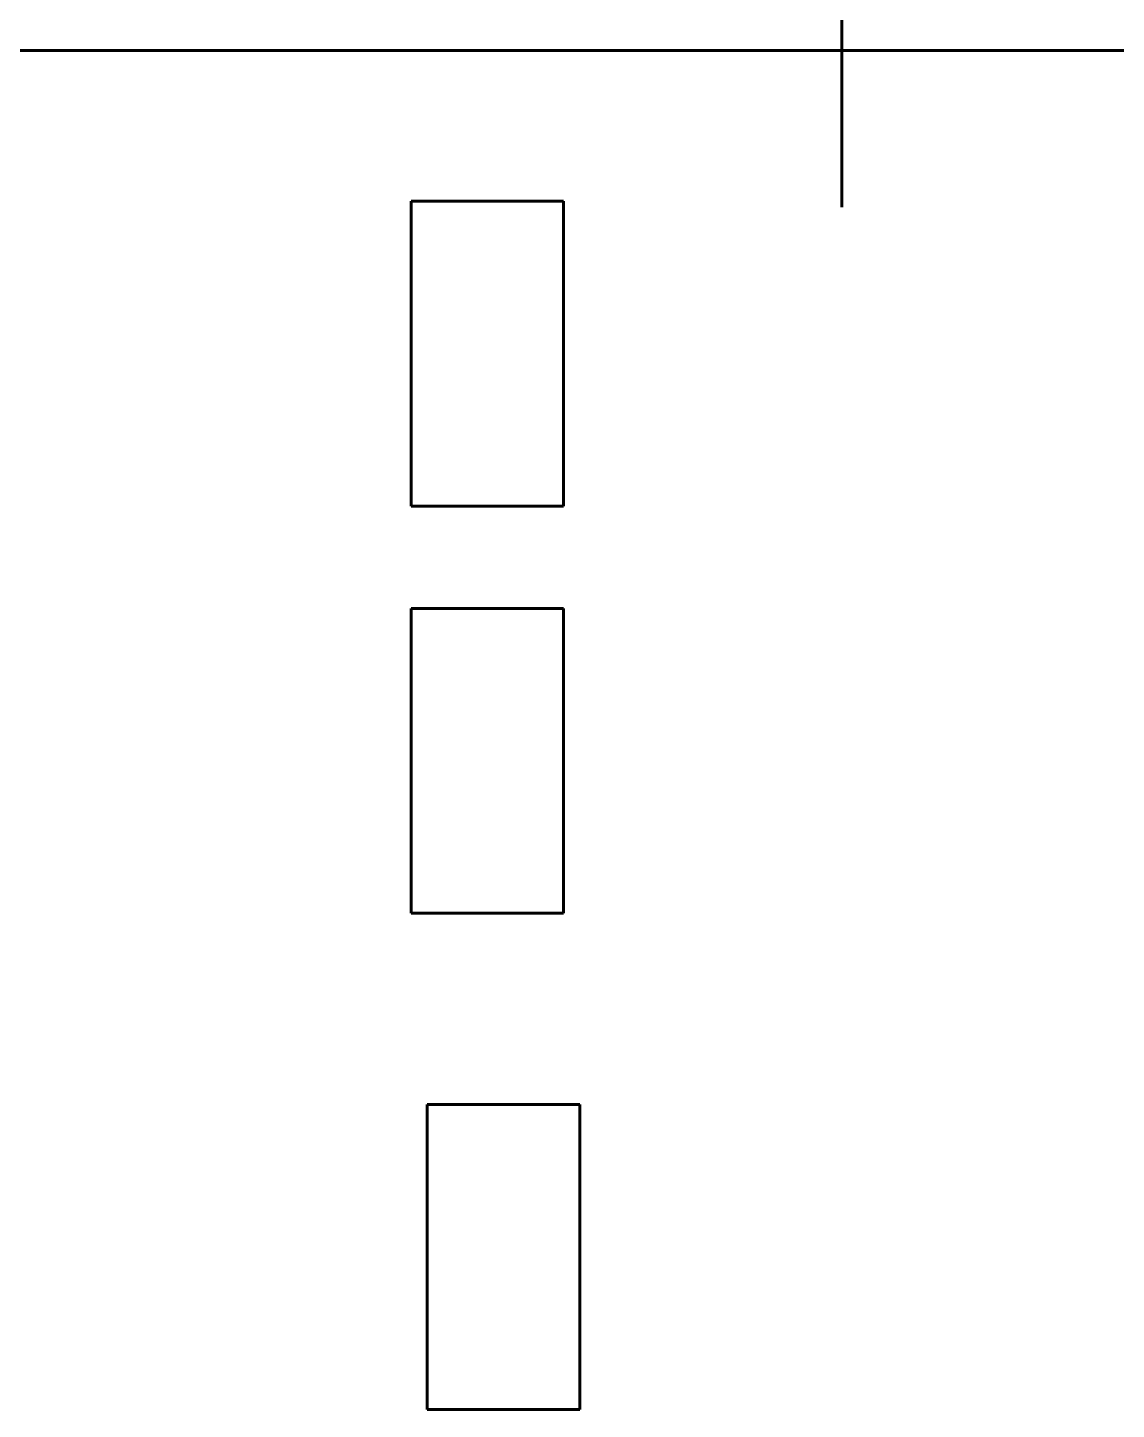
# Model space of a CAD drawing. Extents: x 0 to 297, y 0 to 292.
# Drawn here: x 203.71 to 212.64, y 78.37 to 89.71 of the extents above; entities that cross this region are included whole.
import ezdxf

# ---------------------------------------------------------------- set-up
doc = ezdxf.new("R2010")
doc.units = 0
doc.header["$MEASUREMENT"] = 0
doc.linetypes.add('K5LT_BASIC', pattern=[0])
doc.layers.add('Системный слой', color=7, linetype='Continuous')

# ---------------------------------------------------------------- blocks, each defined once
blk = doc.blocks.new('*U')
at = {"layer": 'Системный слой', "linetype": 'K5LT_BASIC', "lineweight": 60}
for p, q in [((208.109, 88.282), (206.859, 88.282)), ((206.859, 88.282), (206.859, 85.782)), ((208.109, 85.782), (208.109, 88.282)), ((206.859, 85.782), (208.109, 85.782)), ((208.109, 84.943), (206.859, 84.943)), ((206.859, 84.943), (206.859, 82.443)), ((208.109, 82.443), (208.109, 84.943)), ((206.859, 82.443), (208.109, 82.443)), ((208.241, 80.874), (206.991, 80.874)), ((206.991, 80.874), (206.991, 78.374)), ((208.241, 78.374), (208.241, 80.874)), ((206.991, 78.374), (208.241, 78.374))]:
    blk.add_line(p, q, dxfattribs=at)

msp = doc.modelspace()

# ---------------------------------------------------------------- linework, layer by layer
at = {"layer": 'Системный слой', "linetype": 'K5LT_BASIC', "lineweight": 60}
for p, q in [((210.392, 91.805), (210.392, 88.233)), ((251.642, 89.519), (179.892, 89.519)), ((227.392, 89.519), (203.892, 89.519))]:
    msp.add_line(p, q, dxfattribs=at)

# ---------------------------------------------------------------- block references
at = {"layer": 'Системный слой'}
msp.add_blockref('*U', (0, 0), dxfattribs=at)
msp.add_blockref('*U', (0, 0), dxfattribs=at)
msp.add_blockref('*U', (0, 0), dxfattribs=at)
msp.add_blockref('*U', (0, 0), dxfattribs=at)
msp.add_blockref('*U', (0, 0), dxfattribs=at)
msp.add_blockref('*U', (0, 0), dxfattribs=at)
msp.add_blockref('*U', (0, 0), dxfattribs=at)
msp.add_blockref('*U', (0, 0), dxfattribs=at)
msp.add_blockref('*U', (0, 0), dxfattribs=at)
msp.add_blockref('*U', (0, 0), dxfattribs=at)
msp.add_blockref('*U', (0, 0), dxfattribs=at)
msp.add_blockref('*U', (0, 0), dxfattribs=at)
msp.add_blockref('*U', (0, 0), dxfattribs=at)
msp.add_blockref('*U', (0, 0), dxfattribs=at)
msp.add_blockref('*U', (0, 0), dxfattribs=at)
msp.add_blockref('*U', (0, 0), dxfattribs=at)
msp.add_blockref('*U', (0, 0), dxfattribs=at)
msp.add_blockref('*U', (0, 0), dxfattribs=at)
msp.add_blockref('*U', (0, 0), dxfattribs=at)
msp.add_blockref('*U', (0, 0), dxfattribs=at)
msp.add_blockref('*U', (0, 0), dxfattribs=at)
msp.add_blockref('*U', (0, 0), dxfattribs=at)
msp.add_blockref('*U', (0, 0), dxfattribs=at)
msp.add_blockref('*U', (0, 0), dxfattribs=at)
msp.add_blockref('*U', (0, 0), dxfattribs=at)
msp.add_blockref('*U', (0, 0), dxfattribs=at)
msp.add_blockref('*U', (0, 0), dxfattribs=at)
msp.add_blockref('*U', (0, 0), dxfattribs=at)
msp.add_blockref('*U', (0, 0), dxfattribs=at)
msp.add_blockref('*U', (0, 0), dxfattribs=at)
msp.add_blockref('*U', (0, 0), dxfattribs=at)
msp.add_blockref('*U', (0, 0), dxfattribs=at)
msp.add_blockref('*U', (0, 0), dxfattribs=at)
msp.add_blockref('*U', (0, 0), dxfattribs=at)
msp.add_blockref('*U', (0, 0), dxfattribs=at)
msp.add_blockref('*U', (0, 0), dxfattribs=at)
msp.add_blockref('*U', (0, 0), dxfattribs=at)
msp.add_blockref('*U', (0, 0), dxfattribs=at)
msp.add_blockref('*U', (0, 0), dxfattribs=at)
msp.add_blockref('*U', (0, 0), dxfattribs=at)
msp.add_blockref('*U', (0, 0), dxfattribs=at)
msp.add_blockref('*U', (0, 0), dxfattribs=at)
msp.add_blockref('*U', (0, 0), dxfattribs=at)
msp.add_blockref('*U', (0, 0), dxfattribs=at)
msp.add_blockref('*U', (0, 0), dxfattribs=at)
msp.add_blockref('*U', (0, 0), dxfattribs=at)
msp.add_blockref('*U', (0, 0), dxfattribs=at)
msp.add_blockref('*U', (0, 0), dxfattribs=at)
msp.add_blockref('*U', (0, 0), dxfattribs=at)
msp.add_blockref('*U', (0, 0), dxfattribs=at)
msp.add_blockref('*U', (0, 0), dxfattribs=at)
msp.add_blockref('*U', (0, 0), dxfattribs=at)
msp.add_blockref('*U', (0, 0), dxfattribs=at)
msp.add_blockref('*U', (0, 0), dxfattribs=at)
msp.add_blockref('*U', (0, 0), dxfattribs=at)
msp.add_blockref('*U', (0, 0), dxfattribs=at)
msp.add_blockref('*U', (0, 0), dxfattribs=at)
msp.add_blockref('*U', (0, 0), dxfattribs=at)
msp.add_blockref('*U', (0, 0), dxfattribs=at)
msp.add_blockref('*U', (0, 0), dxfattribs=at)
msp.add_blockref('*U', (0, 0), dxfattribs=at)
msp.add_blockref('*U', (0, 0), dxfattribs=at)
msp.add_blockref('*U', (0, 0), dxfattribs=at)
msp.add_blockref('*U', (0, 0), dxfattribs=at)
msp.add_blockref('*U', (0, 0), dxfattribs=at)
msp.add_blockref('*U', (0, 0), dxfattribs=at)
msp.add_blockref('*U', (0, 0), dxfattribs=at)
msp.add_blockref('*U', (0, 0), dxfattribs=at)
msp.add_blockref('*U', (0, 0), dxfattribs=at)
msp.add_blockref('*U', (0, 0), dxfattribs=at)
msp.add_blockref('*U', (0, 0), dxfattribs=at)
msp.add_blockref('*U', (0, 0), dxfattribs=at)
msp.add_blockref('*U', (0, 0), dxfattribs=at)
msp.add_blockref('*U', (0, 0), dxfattribs=at)
msp.add_blockref('*U', (0, 0), dxfattribs=at)
msp.add_blockref('*U', (0, 0), dxfattribs=at)
msp.add_blockref('*U', (0, 0), dxfattribs=at)
msp.add_blockref('*U', (0, 0), dxfattribs=at)
msp.add_blockref('*U', (0, 0), dxfattribs=at)
msp.add_blockref('*U', (0, 0), dxfattribs=at)
msp.add_blockref('*U', (0, 0), dxfattribs=at)
msp.add_blockref('*U', (0, 0), dxfattribs=at)
msp.add_blockref('*U', (0, 0), dxfattribs=at)
msp.add_blockref('*U', (0, 0), dxfattribs=at)
msp.add_blockref('*U', (0, 0), dxfattribs=at)
msp.add_blockref('*U', (0, 0), dxfattribs=at)
msp.add_blockref('*U', (0, 0), dxfattribs=at)
msp.add_blockref('*U', (0, 0), dxfattribs=at)
msp.add_blockref('*U', (0, 0), dxfattribs=at)
msp.add_blockref('*U', (0, 0), dxfattribs=at)
msp.add_blockref('*U', (0, 0), dxfattribs=at)
msp.add_blockref('*U', (0, 0), dxfattribs=at)
msp.add_blockref('*U', (0, 0), dxfattribs=at)
msp.add_blockref('*U', (0, 0), dxfattribs=at)
msp.add_blockref('*U', (0, 0), dxfattribs=at)
msp.add_blockref('*U', (0, 0), dxfattribs=at)
msp.add_blockref('*U', (0, 0), dxfattribs=at)
msp.add_blockref('*U', (0, 0), dxfattribs=at)
msp.add_blockref('*U', (0, 0), dxfattribs=at)
msp.add_blockref('*U', (0, 0), dxfattribs=at)
msp.add_blockref('*U', (0, 0), dxfattribs=at)
msp.add_blockref('*U', (0, 0), dxfattribs=at)
msp.add_blockref('*U', (0, 0), dxfattribs=at)
msp.add_blockref('*U', (0, 0), dxfattribs=at)
msp.add_blockref('*U', (0, 0), dxfattribs=at)
msp.add_blockref('*U', (0, 0), dxfattribs=at)
msp.add_blockref('*U', (0, 0), dxfattribs=at)
msp.add_blockref('*U', (0, 0), dxfattribs=at)
msp.add_blockref('*U', (0, 0), dxfattribs=at)
msp.add_blockref('*U', (0, 0), dxfattribs=at)
msp.add_blockref('*U', (0, 0), dxfattribs=at)
msp.add_blockref('*U', (0, 0), dxfattribs=at)
msp.add_blockref('*U', (0, 0), dxfattribs=at)
msp.add_blockref('*U', (0, 0), dxfattribs=at)
msp.add_blockref('*U', (0, 0), dxfattribs=at)
msp.add_blockref('*U', (0, 0), dxfattribs=at)
msp.add_blockref('*U', (0, 0), dxfattribs=at)
msp.add_blockref('*U', (0, 0), dxfattribs=at)
msp.add_blockref('*U', (0, 0), dxfattribs=at)
msp.add_blockref('*U', (0, 0), dxfattribs=at)
msp.add_blockref('*U', (0, 0), dxfattribs=at)
msp.add_blockref('*U', (0, 0), dxfattribs=at)
msp.add_blockref('*U', (0, 0), dxfattribs=at)
msp.add_blockref('*U', (0, 0), dxfattribs=at)
msp.add_blockref('*U', (0, 0), dxfattribs=at)
msp.add_blockref('*U', (0, 0), dxfattribs=at)
msp.add_blockref('*U', (0, 0), dxfattribs=at)
msp.add_blockref('*U', (0, 0), dxfattribs=at)
msp.add_blockref('*U', (0, 0), dxfattribs=at)
msp.add_blockref('*U', (0, 0), dxfattribs=at)
msp.add_blockref('*U', (0, 0), dxfattribs=at)
msp.add_blockref('*U', (0, 0), dxfattribs=at)
msp.add_blockref('*U', (0, 0), dxfattribs=at)
msp.add_blockref('*U', (0, 0), dxfattribs=at)
msp.add_blockref('*U', (0, 0), dxfattribs=at)
msp.add_blockref('*U', (0, 0), dxfattribs=at)
msp.add_blockref('*U', (0, 0), dxfattribs=at)
msp.add_blockref('*U', (0, 0), dxfattribs=at)
msp.add_blockref('*U', (0, 0), dxfattribs=at)
msp.add_blockref('*U', (0, 0), dxfattribs=at)
msp.add_blockref('*U', (0, 0), dxfattribs=at)
msp.add_blockref('*U', (0, 0), dxfattribs=at)
msp.add_blockref('*U', (0, 0), dxfattribs=at)
msp.add_blockref('*U', (0, 0), dxfattribs=at)
msp.add_blockref('*U', (0, 0), dxfattribs=at)
msp.add_blockref('*U', (0, 0), dxfattribs=at)
msp.add_blockref('*U', (0, 0), dxfattribs=at)
msp.add_blockref('*U', (0, 0), dxfattribs=at)
msp.add_blockref('*U', (0, 0), dxfattribs=at)
msp.add_blockref('*U', (0, 0), dxfattribs=at)
msp.add_blockref('*U', (0, 0), dxfattribs=at)
msp.add_blockref('*U', (0, 0), dxfattribs=at)
msp.add_blockref('*U', (0, 0), dxfattribs=at)
msp.add_blockref('*U', (0, 0), dxfattribs=at)
msp.add_blockref('*U', (0, 0), dxfattribs=at)
msp.add_blockref('*U', (0, 0), dxfattribs=at)
msp.add_blockref('*U', (0, 0), dxfattribs=at)
msp.add_blockref('*U', (0, 0), dxfattribs=at)
msp.add_blockref('*U', (0, 0), dxfattribs=at)
msp.add_blockref('*U', (0, 0), dxfattribs=at)
msp.add_blockref('*U', (0, 0), dxfattribs=at)
msp.add_blockref('*U', (0, 0), dxfattribs=at)
msp.add_blockref('*U', (0, 0), dxfattribs=at)
msp.add_blockref('*U', (0, 0), dxfattribs=at)
msp.add_blockref('*U', (0, 0), dxfattribs=at)
msp.add_blockref('*U', (0, 0), dxfattribs=at)
msp.add_blockref('*U', (0, 0), dxfattribs=at)
msp.add_blockref('*U', (0, 0), dxfattribs=at)
msp.add_blockref('*U', (0, 0), dxfattribs=at)
msp.add_blockref('*U', (0, 0), dxfattribs=at)
msp.add_blockref('*U', (0, 0), dxfattribs=at)
msp.add_blockref('*U', (0, 0), dxfattribs=at)
msp.add_blockref('*U', (0, 0), dxfattribs=at)
msp.add_blockref('*U', (0, 0), dxfattribs=at)
msp.add_blockref('*U', (0, 0), dxfattribs=at)
msp.add_blockref('*U', (0, 0), dxfattribs=at)
msp.add_blockref('*U', (0, 0), dxfattribs=at)
msp.add_blockref('*U', (0, 0), dxfattribs=at)
msp.add_blockref('*U', (0, 0), dxfattribs=at)
msp.add_blockref('*U', (0, 0), dxfattribs=at)
msp.add_blockref('*U', (0, 0), dxfattribs=at)
msp.add_blockref('*U', (0, 0), dxfattribs=at)
msp.add_blockref('*U', (0, 0), dxfattribs=at)
msp.add_blockref('*U', (0, 0), dxfattribs=at)
msp.add_blockref('*U', (0, 0), dxfattribs=at)
msp.add_blockref('*U', (0, 0), dxfattribs=at)
msp.add_blockref('*U', (0, 0), dxfattribs=at)
msp.add_blockref('*U', (0, 0), dxfattribs=at)
msp.add_blockref('*U', (0, 0), dxfattribs=at)
msp.add_blockref('*U', (0, 0), dxfattribs=at)
msp.add_blockref('*U', (0, 0), dxfattribs=at)
msp.add_blockref('*U', (0, 0), dxfattribs=at)
msp.add_blockref('*U', (0, 0), dxfattribs=at)
msp.add_blockref('*U', (0, 0), dxfattribs=at)
msp.add_blockref('*U', (0, 0), dxfattribs=at)
msp.add_blockref('*U', (0, 0), dxfattribs=at)
msp.add_blockref('*U', (0, 0), dxfattribs=at)
msp.add_blockref('*U', (0, 0), dxfattribs=at)
msp.add_blockref('*U', (0, 0), dxfattribs=at)
msp.add_blockref('*U', (0, 0), dxfattribs=at)
msp.add_blockref('*U', (0, 0), dxfattribs=at)
msp.add_blockref('*U', (0, 0), dxfattribs=at)
msp.add_blockref('*U', (0, 0), dxfattribs=at)
msp.add_blockref('*U', (0, 0), dxfattribs=at)
msp.add_blockref('*U', (0, 0), dxfattribs=at)
msp.add_blockref('*U', (0, 0), dxfattribs=at)
msp.add_blockref('*U', (0, 0), dxfattribs=at)
msp.add_blockref('*U', (0, 0), dxfattribs=at)
msp.add_blockref('*U', (0, 0), dxfattribs=at)
msp.add_blockref('*U', (0, 0), dxfattribs=at)
msp.add_blockref('*U', (0, 0), dxfattribs=at)
msp.add_blockref('*U', (0, 0), dxfattribs=at)
msp.add_blockref('*U', (0, 0), dxfattribs=at)
msp.add_blockref('*U', (0, 0), dxfattribs=at)
msp.add_blockref('*U', (0, 0), dxfattribs=at)
msp.add_blockref('*U', (0, 0), dxfattribs=at)
msp.add_blockref('*U', (0, 0), dxfattribs=at)
msp.add_blockref('*U', (0, 0), dxfattribs=at)
msp.add_blockref('*U', (0, 0), dxfattribs=at)
msp.add_blockref('*U', (0, 0), dxfattribs=at)
msp.add_blockref('*U', (0, 0), dxfattribs=at)
msp.add_blockref('*U', (0, 0), dxfattribs=at)
msp.add_blockref('*U', (0, 0), dxfattribs=at)
msp.add_blockref('*U', (0, 0), dxfattribs=at)
msp.add_blockref('*U', (0, 0), dxfattribs=at)
msp.add_blockref('*U', (0, 0), dxfattribs=at)
msp.add_blockref('*U', (0, 0), dxfattribs=at)
msp.add_blockref('*U', (0, 0), dxfattribs=at)
msp.add_blockref('*U', (0, 0), dxfattribs=at)
msp.add_blockref('*U', (0, 0), dxfattribs=at)
msp.add_blockref('*U', (0, 0), dxfattribs=at)
msp.add_blockref('*U', (0, 0), dxfattribs=at)
msp.add_blockref('*U', (0, 0), dxfattribs=at)
msp.add_blockref('*U', (0, 0), dxfattribs=at)
msp.add_blockref('*U', (0, 0), dxfattribs=at)
msp.add_blockref('*U', (0, 0), dxfattribs=at)
msp.add_blockref('*U', (0, 0), dxfattribs=at)
msp.add_blockref('*U', (0, 0), dxfattribs=at)
msp.add_blockref('*U', (0, 0), dxfattribs=at)
msp.add_blockref('*U', (0, 0), dxfattribs=at)
msp.add_blockref('*U', (0, 0), dxfattribs=at)
msp.add_blockref('*U', (0, 0), dxfattribs=at)
msp.add_blockref('*U', (0, 0), dxfattribs=at)
msp.add_blockref('*U', (0, 0), dxfattribs=at)
msp.add_blockref('*U', (0, 0), dxfattribs=at)
msp.add_blockref('*U', (0, 0), dxfattribs=at)
msp.add_blockref('*U', (0, 0), dxfattribs=at)
msp.add_blockref('*U', (0, 0), dxfattribs=at)
msp.add_blockref('*U', (0, 0), dxfattribs=at)
msp.add_blockref('*U', (0, 0), dxfattribs=at)
msp.add_blockref('*U', (0, 0), dxfattribs=at)
msp.add_blockref('*U', (0, 0), dxfattribs=at)
msp.add_blockref('*U', (0, 0), dxfattribs=at)
msp.add_blockref('*U', (0, 0), dxfattribs=at)
msp.add_blockref('*U', (0, 0), dxfattribs=at)
msp.add_blockref('*U', (0, 0), dxfattribs=at)
msp.add_blockref('*U', (0, 0), dxfattribs=at)
msp.add_blockref('*U', (0, 0), dxfattribs=at)
msp.add_blockref('*U', (0, 0), dxfattribs=at)
msp.add_blockref('*U', (0, 0), dxfattribs=at)
msp.add_blockref('*U', (0, 0), dxfattribs=at)
msp.add_blockref('*U', (0, 0), dxfattribs=at)
msp.add_blockref('*U', (0, 0), dxfattribs=at)
msp.add_blockref('*U', (0, 0), dxfattribs=at)
msp.add_blockref('*U', (0, 0), dxfattribs=at)
msp.add_blockref('*U', (0, 0), dxfattribs=at)
msp.add_blockref('*U', (0, 0), dxfattribs=at)
msp.add_blockref('*U', (0, 0), dxfattribs=at)
msp.add_blockref('*U', (0, 0), dxfattribs=at)
msp.add_blockref('*U', (0, 0), dxfattribs=at)
msp.add_blockref('*U', (0, 0), dxfattribs=at)
msp.add_blockref('*U', (0, 0), dxfattribs=at)
msp.add_blockref('*U', (0, 0), dxfattribs=at)
msp.add_blockref('*U', (0, 0), dxfattribs=at)
msp.add_blockref('*U', (0, 0), dxfattribs=at)
msp.add_blockref('*U', (0, 0), dxfattribs=at)
msp.add_blockref('*U', (0, 0), dxfattribs=at)
msp.add_blockref('*U', (0, 0), dxfattribs=at)
msp.add_blockref('*U', (0, 0), dxfattribs=at)
msp.add_blockref('*U', (0, 0), dxfattribs=at)
msp.add_blockref('*U', (0, 0), dxfattribs=at)
msp.add_blockref('*U', (0, 0), dxfattribs=at)
msp.add_blockref('*U', (0, 0), dxfattribs=at)
msp.add_blockref('*U', (0, 0), dxfattribs=at)
msp.add_blockref('*U', (0, 0), dxfattribs=at)
msp.add_blockref('*U', (0, 0), dxfattribs=at)
msp.add_blockref('*U', (0, 0), dxfattribs=at)
msp.add_blockref('*U', (0, 0), dxfattribs=at)
msp.add_blockref('*U', (0, 0), dxfattribs=at)
msp.add_blockref('*U', (0, 0), dxfattribs=at)
msp.add_blockref('*U', (0, 0), dxfattribs=at)
msp.add_blockref('*U', (0, 0), dxfattribs=at)
msp.add_blockref('*U', (0, 0), dxfattribs=at)
msp.add_blockref('*U', (0, 0), dxfattribs=at)
msp.add_blockref('*U', (0, 0), dxfattribs=at)
msp.add_blockref('*U', (0, 0), dxfattribs=at)
msp.add_blockref('*U', (0, 0), dxfattribs=at)
msp.add_blockref('*U', (0, 0), dxfattribs=at)
msp.add_blockref('*U', (0, 0), dxfattribs=at)
msp.add_blockref('*U', (0, 0), dxfattribs=at)
msp.add_blockref('*U', (0, 0), dxfattribs=at)
msp.add_blockref('*U', (0, 0), dxfattribs=at)
msp.add_blockref('*U', (0, 0), dxfattribs=at)
msp.add_blockref('*U', (0, 0), dxfattribs=at)
msp.add_blockref('*U', (0, 0), dxfattribs=at)
msp.add_blockref('*U', (0, 0), dxfattribs=at)
msp.add_blockref('*U', (0, 0), dxfattribs=at)
msp.add_blockref('*U', (0, 0), dxfattribs=at)
msp.add_blockref('*U', (0, 0), dxfattribs=at)
msp.add_blockref('*U', (0, 0), dxfattribs=at)
msp.add_blockref('*U', (0, 0), dxfattribs=at)
msp.add_blockref('*U', (0, 0), dxfattribs=at)
msp.add_blockref('*U', (0, 0), dxfattribs=at)
msp.add_blockref('*U', (0, 0), dxfattribs=at)
msp.add_blockref('*U', (0, 0), dxfattribs=at)
msp.add_blockref('*U', (0, 0), dxfattribs=at)
msp.add_blockref('*U', (0, 0), dxfattribs=at)
msp.add_blockref('*U', (0, 0), dxfattribs=at)
msp.add_blockref('*U', (0, 0), dxfattribs=at)
msp.add_blockref('*U', (0, 0), dxfattribs=at)
msp.add_blockref('*U', (0, 0), dxfattribs=at)
msp.add_blockref('*U', (0, 0), dxfattribs=at)
msp.add_blockref('*U', (0, 0), dxfattribs=at)
msp.add_blockref('*U', (0, 0), dxfattribs=at)
msp.add_blockref('*U', (0, 0), dxfattribs=at)
msp.add_blockref('*U', (0, 0), dxfattribs=at)
msp.add_blockref('*U', (0, 0), dxfattribs=at)
msp.add_blockref('*U', (0, 0), dxfattribs=at)
msp.add_blockref('*U', (0, 0), dxfattribs=at)
msp.add_blockref('*U', (0, 0), dxfattribs=at)
msp.add_blockref('*U', (0, 0), dxfattribs=at)
msp.add_blockref('*U', (0, 0), dxfattribs=at)
msp.add_blockref('*U', (0, 0), dxfattribs=at)
msp.add_blockref('*U', (0, 0), dxfattribs=at)
msp.add_blockref('*U', (0, 0), dxfattribs=at)
msp.add_blockref('*U', (0, 0), dxfattribs=at)
msp.add_blockref('*U', (0, 0), dxfattribs=at)
msp.add_blockref('*U', (0, 0), dxfattribs=at)
msp.add_blockref('*U', (0, 0), dxfattribs=at)
msp.add_blockref('*U', (0, 0), dxfattribs=at)
msp.add_blockref('*U', (0, 0), dxfattribs=at)
msp.add_blockref('*U', (0, 0), dxfattribs=at)
msp.add_blockref('*U', (0, 0), dxfattribs=at)
msp.add_blockref('*U', (0, 0), dxfattribs=at)
msp.add_blockref('*U', (0, 0), dxfattribs=at)
msp.add_blockref('*U', (0, 0), dxfattribs=at)
msp.add_blockref('*U', (0, 0), dxfattribs=at)
msp.add_blockref('*U', (0, 0), dxfattribs=at)
msp.add_blockref('*U', (0, 0), dxfattribs=at)
msp.add_blockref('*U', (0, 0), dxfattribs=at)
msp.add_blockref('*U', (0, 0), dxfattribs=at)
msp.add_blockref('*U', (0, 0), dxfattribs=at)
msp.add_blockref('*U', (0, 0), dxfattribs=at)
msp.add_blockref('*U', (0, 0), dxfattribs=at)
msp.add_blockref('*U', (0, 0), dxfattribs=at)
msp.add_blockref('*U', (0, 0), dxfattribs=at)
msp.add_blockref('*U', (0, 0), dxfattribs=at)
msp.add_blockref('*U', (0, 0), dxfattribs=at)
msp.add_blockref('*U', (0, 0), dxfattribs=at)
msp.add_blockref('*U', (0, 0), dxfattribs=at)
msp.add_blockref('*U', (0, 0), dxfattribs=at)
msp.add_blockref('*U', (0, 0), dxfattribs=at)
msp.add_blockref('*U', (0, 0), dxfattribs=at)
msp.add_blockref('*U', (0, 0), dxfattribs=at)

doc.saveas('drawing.dxf')
